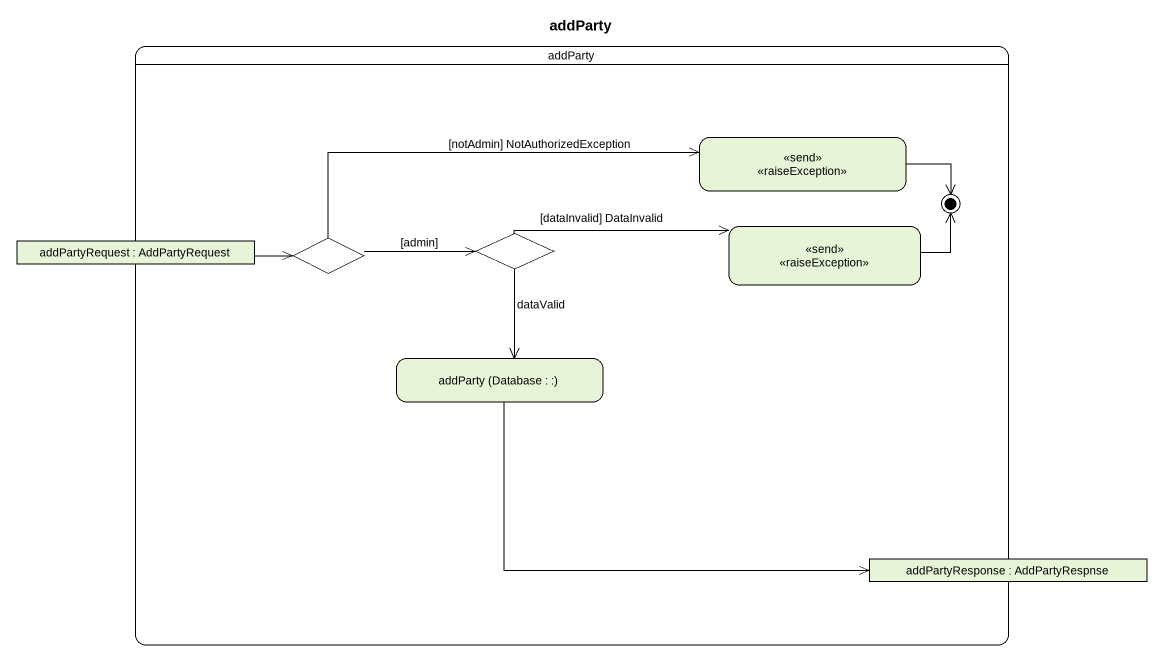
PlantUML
@startuml
title addParty
hide empty description
state addParty {
  state "<<raiseException>>" as raiseException <<send>>
  state "addPartyRequest : AddPartyRequest" as addPartyRequest <<object>>
  state choice1 <<choice>>
  state choice2 <<choice>>
  state "<<raiseException>>" as raiseException_2 <<send>>
  state "addParty (Database : :)" as addParty_Database
  state "addPartyResponse : AddPartyRespnse" as addPartyResponse <<object>>
  raiseException -right-> [*]
  raiseException_2 -right-> [*]
}
addPartyRequest -right-> choice1
choice1 -right-> raiseException : [notAdmin] NotAuthorizedException
choice1 -right-> choice2 : [admin]
choice2 -right-> raiseException_2 : [dataInvalid] DataInvalid
choice2 --> addParty_Database : dataValid
addParty_Database -right-> addPartyResponse
@enduml
